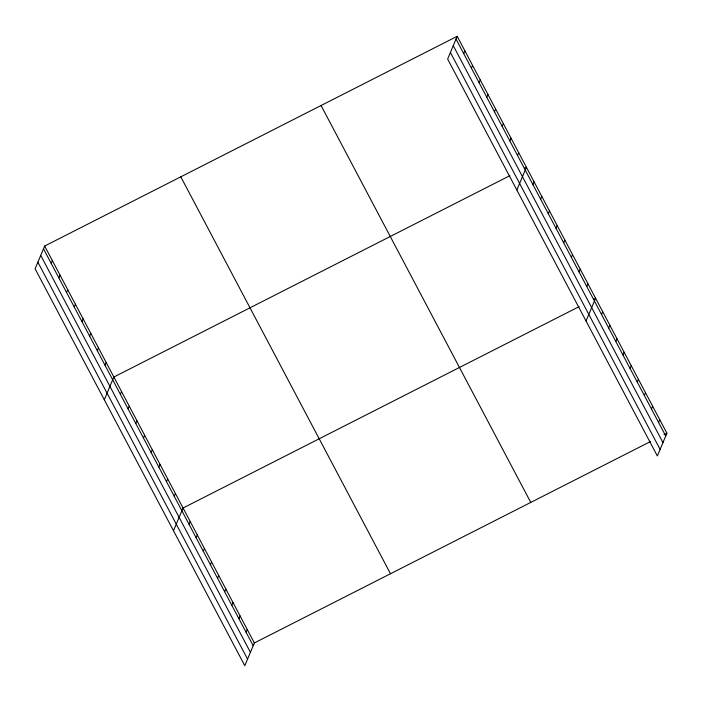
<?xml version="1.0" encoding="UTF-8"?>
<svg xmlns="http://www.w3.org/2000/svg" width="702" height="702" viewBox="0 0 702 702"><rect width="100%" height="100%" fill="white"/><g stroke="black" fill="none" stroke-linecap="round" stroke-linejoin="round"><path stroke-width="1.05" d="M457.204 36.293L447.639 59.038L657.335 455.958L666.9 433.213L457.204 36.293L44.665 246.042L35.1 268.787L244.796 665.707L254.361 642.962L650.368 441.611M51.185 263.373L52.352 260.591M58.871 277.922L60.039 275.149M66.567 292.48L67.734 289.698M74.254 307.028L75.421 304.256M81.941 321.586L83.108 318.805M89.628 336.135L90.795 333.362M97.315 350.693L98.491 347.911M105.01 365.251L106.177 362.469M104.3 399.771L113.864 377.018L509.871 175.675M120.384 394.357L121.551 391.576M128.071 408.906L129.247 406.133M135.767 423.464L136.934 420.682M143.454 438.013L144.621 435.24M151.141 452.571L152.308 449.789M158.827 467.12L160.003 464.347M166.523 481.677L167.69 478.896M174.21 496.226L175.377 493.453M173.499 530.756L183.064 508.002L579.071 306.66M189.031 524.28L190.198 521.498M196.156 537.776L197.323 534.994M203.29 551.272L204.457 548.49M210.416 564.768L211.583 561.986M217.55 578.264L218.717 575.482M224.675 591.76L225.842 588.978M231.809 605.247L232.976 602.474M463.724 53.624L464.891 50.842M238.934 618.743L240.102 615.97M471.411 68.173L472.578 65.4M246.069 632.239L247.236 629.466M479.097 82.731L480.265 79.949M486.784 97.28L487.96 94.507M494.48 111.837L495.647 109.056M502.167 126.386L503.334 123.613M509.854 140.944L511.021 138.162M517.541 155.502L518.717 152.72M516.839 190.023L526.403 167.269L524.455 168.261M532.923 184.608L534.09 181.827M540.61 199.157L541.777 196.376M548.297 213.715L549.464 210.933M555.993 228.264L557.16 225.491M563.68 242.822L564.847 240.04M571.367 257.371L572.534 254.598M579.053 271.928L580.221 269.147M586.749 286.477L587.916 283.705M586.038 321.007L595.603 298.253L593.655 299.245M601.561 314.531L602.728 311.749M608.695 328.027L609.862 325.245M615.821 341.523L616.988 338.741M622.955 355.019L624.122 352.237M630.08 368.515L631.247 365.733M637.214 382.011L638.381 379.229M644.339 395.498L645.507 392.725M651.474 408.994L652.641 406.221M658.599 422.49L659.766 419.717M663.987 434.696L666.9 433.213M456.037 39.066L665.733 435.986M453.264 45.656L662.96 442.576M450.403 52.448L660.108 449.368M321.06 105.511L530.765 502.43M180.8 176.825L390.496 573.745M44.665 246.042L254.361 642.962M43.498 248.815L253.194 645.735M40.725 255.405L250.421 652.325M37.873 262.197L247.569 659.117"/></g></svg>
